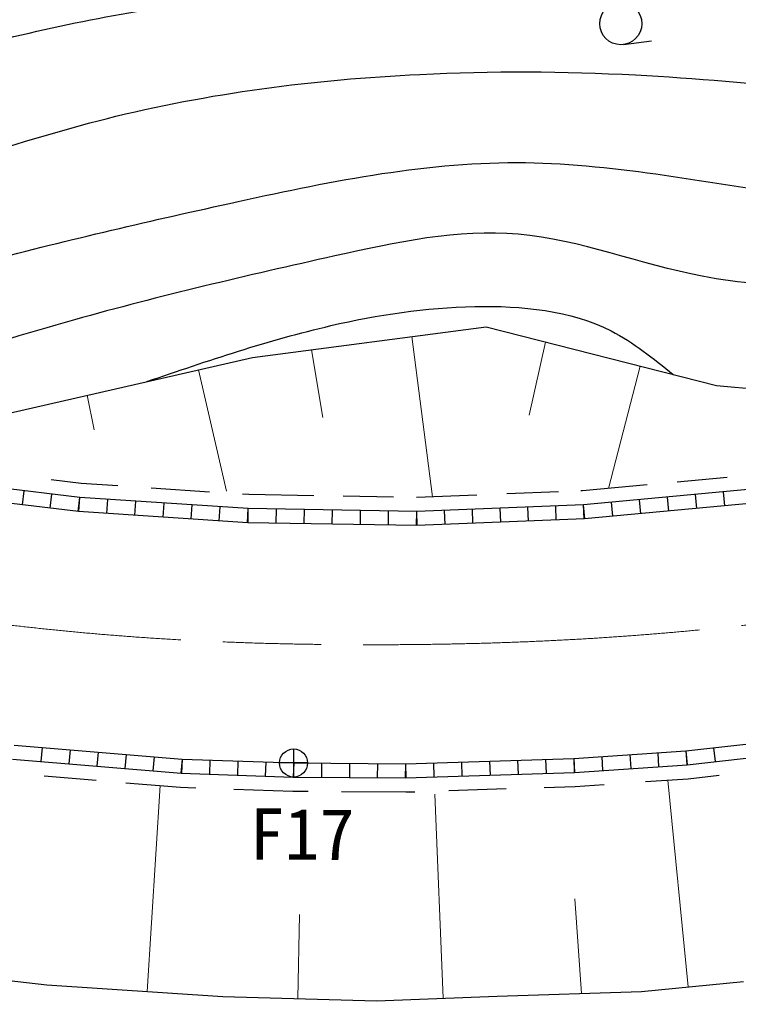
# Model space of a CAD drawing. Units: millimetres, scale not verified. Extents: x -55444348 to -54804348, y -162373295 to -162013295.
# Drawn here: x -55147900 to -55122299, y -162160474 to -162125416 of the extents above; entities that cross this region are included whole.
import ezdxf
from ezdxf.enums import TextEntityAlignment as Align

# ---------------------------------------------------------------- set-up
doc = ezdxf.new("R2010")
doc.units = ezdxf.units.MM
doc.header["$LTSCALE"] = 1000
doc.linetypes.add('CHAIN', pattern=[18.5, 12, -1.5, 3.5, -1.5])
for name, color, linetype, lineweight in [('M-BGD', 7, 'Continuous', 25), ('M-BMK', 2, 'CHAIN', 13), ('M-BMK-SRVR', 3, 'Continuous', 25)]:
    doc.layers.add(name, color=color, linetype=linetype, lineweight=lineweight)
doc.styles.add('ＭＳ ゴシック', font='')
doc.styles.get('ＭＳ ゴシック').set_extended_font_data('MS Gothic')

msp = doc.modelspace()

# ---------------------------------------------------------------- linework, layer by layer
at = {"layer": 'M-BGD'}
for p, q in [((-55126388, -162126303), (-55125397, -162126171)), ((-55139605, -162137453), (-55131282, -162136365)), ((-55131282, -162136365), (-55123080, -162138459)), ((-55153164, -162140555), (-55139605, -162137453)), ((-55123080, -162138459), (-55119512, -162138783)), ((-55145760, -162142447), (-55151704, -162141729)), ((-55145713, -162141949), (-55146778, -162141820)), ((-55122700, -162141731), (-55124475, -162141897)), ((-55145806, -162142945), (-55151767, -162142226)), ((-55145806, -162142945), (-55151767, -162142226)), ((-55147801, -162142704), (-55147741, -162142208)), ((-55144402, -162142036), (-55145713, -162141949)), ((-55141137, -162142252), (-55143214, -162142114)), ((-55128701, -162142245), (-55130545, -162142317)), ((-55127845, -162142212), (-55127913, -162142214)), ((-55125541, -162141997), (-55127845, -162142212)), ((-55121832, -162142153), (-55127812, -162142711)), ((-55122782, -162142743), (-55122829, -162142246)), ((-55146810, -162142824), (-55146751, -162142327)), ((-55145820, -162142943), (-55145760, -162142447)), ((-55145793, -162142946), (-55145760, -162142447)), ((-55139756, -162142844), (-55145760, -162142447)), ((-55144792, -162143012), (-55144759, -162142513)), ((-55143792, -162143078), (-55143759, -162142579)), ((-55139736, -162142344), (-55139964, -162142329)), ((-55137423, -162142382), (-55139736, -162142344)), ((-55134582, -162142429), (-55136374, -162142400)), ((-55131617, -162142359), (-55133761, -162142442)), ((-55125772, -162143023), (-55125819, -162142525)), ((-55124776, -162142929), (-55124822, -162142432)), ((-55123779, -162142836), (-55123826, -162142339)), ((-55139777, -162143344), (-55145806, -162142945)), ((-55139777, -162143344), (-55145806, -162142945)), ((-55142791, -162143144), (-55142758, -162142645)), ((-55141790, -162143211), (-55141757, -162142712)), ((-55140790, -162143277), (-55140757, -162142778)), ((-55139789, -162143343), (-55139756, -162142844)), ((-55139764, -162143344), (-55139756, -162142844)), ((-55133756, -162142943), (-55139756, -162142844)), ((-55138764, -162143361), (-55138756, -162142861)), ((-55137764, -162143377), (-55137756, -162142877)), ((-55136764, -162143393), (-55136756, -162142893)), ((-55135764, -162143410), (-55135756, -162142910)), ((-55134764, -162143426), (-55134756, -162142926)), ((-55133764, -162143443), (-55133756, -162142943)), ((-55127812, -162142711), (-55133756, -162142943)), ((-55133736, -162143442), (-55133756, -162142943)), ((-55132746, -162143404), (-55132765, -162142904)), ((-55131755, -162143365), (-55131774, -162142865)), ((-55130764, -162143326), (-55130784, -162142827)), ((-55129774, -162143288), (-55129793, -162142788)), ((-55128783, -162143249), (-55128803, -162142749)), ((-55127766, -162143209), (-55127812, -162142711)), ((-55127793, -162143210), (-55127812, -162142711)), ((-55121775, -162142649), (-55127779, -162143210)), ((-55121775, -162142649), (-55127779, -162143210)), ((-55126769, -162143116), (-55126816, -162142618)), ((-55127779, -162143210), (-55133750, -162143443)), ((-55127779, -162143210), (-55133750, -162143443)), ((-55133750, -162143443), (-55139777, -162143344)), ((-55133750, -162143443), (-55139777, -162143344)), ((-55124172, -162151476), (-55118207, -162150798)), ((-55124172, -162151476), (-55118207, -162150798)), ((-55148098, -162151277), (-55142114, -162151773)), ((-55148098, -162151277), (-55142114, -162151773)), ((-55147101, -162151360), (-55147142, -162151858)), ((-55124127, -162151974), (-55118142, -162151294)), ((-55123178, -162151363), (-55123122, -162151860)), ((-55146104, -162151442), (-55146145, -162151941)), ((-55145106, -162151525), (-55145147, -162152023)), ((-55144109, -162151608), (-55144150, -162152106)), ((-55143111, -162151690), (-55143153, -162152189)), ((-55128163, -162151743), (-55124172, -162151476)), ((-55128163, -162151743), (-55124172, -162151476)), ((-55127166, -162151676), (-55127132, -162152175)), ((-55126168, -162151610), (-55126134, -162152109)), ((-55125170, -162151543), (-55125137, -162152042)), ((-55124172, -162151476), (-55124139, -162151975)), ((-55124172, -162151476), (-55124116, -162151973)), ((-55148151, -162151774), (-55142143, -162152272)), ((-55142114, -162151773), (-55142155, -162152271)), ((-55142114, -162151773), (-55142131, -162152273)), ((-55142114, -162151773), (-55138143, -162151908)), ((-55142114, -162151773), (-55138143, -162151908)), ((-55141121, -162151807), (-55141138, -162152306)), ((-55140128, -162151840), (-55140145, -162152340)), ((-55139135, -162151874), (-55139152, -162152374)), ((-55138135, -162151908), (-55138160, -162152407)), ((-55138143, -162151908), (-55138147, -162152408)), ((-55138143, -162151908), (-55134159, -162151941)), ((-55138143, -162151908), (-55134159, -162151941)), ((-55137147, -162151916), (-55137151, -162152416)), ((-55136151, -162151924), (-55136155, -162152424)), ((-55135155, -162151933), (-55135159, -162152433)), ((-55134159, -162151941), (-55134163, -162152441)), ((-55134159, -162151941), (-55128163, -162151743)), ((-55134159, -162151941), (-55128163, -162151743)), ((-55134159, -162151941), (-55134142, -162152441)), ((-55133159, -162151908), (-55133143, -162152408)), ((-55132160, -162151875), (-55132144, -162152375)), ((-55131161, -162151842), (-55131145, -162152342)), ((-55130162, -162151809), (-55130145, -162152309)), ((-55129163, -162151776), (-55129146, -162152276)), ((-55128163, -162151743), (-55128147, -162152243)), ((-55128163, -162151743), (-55128130, -162152242)), ((-55128138, -162152243), (-55124127, -162151974)), ((-55147033, -162152369), (-55145177, -162152522)), ((-55142143, -162152272), (-55138153, -162152408)), ((-55138153, -162152408), (-55134153, -162152441)), ((-55134153, -162152441), (-55128138, -162152243)), ((-55124082, -162152472), (-55122981, -162152347)), ((-55144119, -162152610), (-55142172, -162152771)), ((-55142172, -162152771), (-55141625, -162152790)), ((-55129217, -162152779), (-55128113, -162152742)), ((-55128113, -162152742), (-55127076, -162152673)), ((-55125603, -162152574), (-55124082, -162152472)), ((-55140271, -162152836), (-55138164, -162152907)), ((-55138164, -162152907), (-55137622, -162152912)), ((-55136438, -162152922), (-55134146, -162152942)), ((-55134146, -162152942), (-55133818, -162152931)), ((-55132613, -162152891), (-55130574, -162152823)), ((-55153062, -162159131), (-55146934, -162159813)), ((-55125745, -162160051), (-55122110, -162159701)), ((-55146934, -162159813), (-55140664, -162160227)), ((-55130885, -162160219), (-55125745, -162160051)), ((-55140664, -162160227), (-55135193, -162160390)), ((-55135193, -162160390), (-55130885, -162160219))]:
    msp.add_line(p, q, dxfattribs=at)
at = {"layer": 'M-BGD', "lineweight": 13}
for p, q in [((-55133192, -162142420), (-55133927, -162136711)), ((-55129167, -162136905), (-55129754, -162139510)), ((-55137502, -162137178), (-55137100, -162139589)), ((-55140536, -162142220), (-55141526, -162137892)), ((-55126920, -162142125), (-55125799, -162137765)), ((-55145490, -162138799), (-55145252, -162140035)), ((-55142890, -162152712), (-55143358, -162160050)), ((-55124811, -162152521), (-55124082, -162159891)), ((-55133109, -162153020), (-55132816, -162160296)), ((-55127884, -162160121), (-55128118, -162156753)), ((-55137986, -162160307), (-55137937, -162157303))]:
    msp.add_line(p, q, dxfattribs=at)
at = {"layer": 'M-BGD'}
msp.add_circle((-55126487, -162125559), 750, dxfattribs=at)
for points, knots in [([(-55162315, -162126273), (-55159526, -162125457), (-55156737, -162124641), (-55153911, -162123961), (-55150160, -162123058), (-55146343, -162122395), (-55142505, -162122042), (-55137785, -162121608), (-55133033, -162121641), (-55128293, -162121560), (-55124750, -162121499), (-55121213, -162121375), (-55117665, -162121353), (-55113918, -162121330), (-55110159, -162121419), (-55106443, -162121067), (-55102988, -162120740), (-55099570, -162120031), (-55096152, -162119321)], [0, 0, 0, 0, 1, 1, 1, 2, 2, 2, 3, 3, 3, 4, 4, 4, 5, 5, 5, 6, 6, 6, 6]), ([(-55161578, -162129591), (-55158269, -162128691), (-55154961, -162127791), (-55151635, -162126915), (-55148749, -162126156), (-55145850, -162125414), (-55142909, -162125007), (-55139050, -162124472), (-55135119, -162124512), (-55131205, -162124386), (-55126787, -162124243), (-55122389, -162123888), (-55117982, -162123938), (-55114732, -162123974), (-55111477, -162124230), (-55108228, -162124137), (-55105386, -162124056), (-55102548, -162123707), (-55099747, -162123197), (-55097919, -162122864), (-55096106, -162122462), (-55094294, -162122061)], [0, 0, 0, 0, 1, 1, 1, 2, 2, 2, 3, 3, 3, 4, 4, 4, 5, 5, 5, 6, 6, 6, 7, 7, 7, 7]), ([(-55160261, -162133111), (-55158204, -162132679), (-55156147, -162132247), (-55154120, -162131699), (-55150999, -162130855), (-55147950, -162129735), (-55144814, -162128944), (-55141169, -162128025), (-55137406, -162127548), (-55133644, -162127364), (-55131081, -162127239), (-55128519, -162127249), (-55125959, -162127386), (-55121685, -162127614), (-55117419, -162128193), (-55113150, -162128148), (-55110083, -162128116), (-55107013, -162127761), (-55103968, -162127307), (-55101071, -162126874), (-55098195, -162126351), (-55095320, -162125828)], [0, 0, 0, 0, 1, 1, 1, 2, 2, 2, 3, 3, 3, 4, 4, 4, 5, 5, 5, 6, 6, 6, 7, 7, 7, 7]), ([(-55157965, -162136594), (-55155098, -162135730), (-55152230, -162134867), (-55149344, -162134099), (-55146397, -162133314), (-55143431, -162132627), (-55140429, -162131965), (-55137043, -162131218), (-55133612, -162130501), (-55130191, -162130509), (-55126887, -162130517), (-55123592, -162131201), (-55120271, -162131656), (-55117001, -162132103), (-55113706, -162132329), (-55110449, -162132057), (-55107833, -162131838), (-55105242, -162131299), (-55102646, -162130830), (-55100588, -162130457), (-55098526, -162130129), (-55096465, -162129800)], [0, 0, 0, 0, 1, 1, 1, 2, 2, 2, 3, 3, 3, 4, 4, 4, 5, 5, 5, 6, 6, 6, 7, 7, 7, 7]), ([(-55098437, -162133646), (-55101579, -162134219), (-55104722, -162134791), (-55107885, -162134940), (-55110403, -162135059), (-55112933, -162134908), (-55115476, -162134906), (-55118194, -162134904), (-55120926, -162135071), (-55123583, -162134562), (-55125784, -162134140), (-55127933, -162133254), (-55130136, -162133062), (-55132292, -162132874), (-55134500, -162133352), (-55136671, -162133836), (-55139822, -162134539), (-55142896, -162135256), (-55145947, -162136113), (-55149475, -162137104), (-55152973, -162138282), (-55156471, -162139461)], [0, 0, 0, 0, 1, 1, 1, 2, 2, 2, 3, 3, 3, 4, 4, 4, 5, 5, 5, 6, 6, 6, 7, 7, 7, 7]), ([(-55143371, -162138314), (-55141201, -162137574), (-55139030, -162136834), (-55136815, -162136321), (-55135144, -162135934), (-55133447, -162135675), (-55131690, -162135640), (-55130013, -162135605), (-55128282, -162135774), (-55126832, -162136511), (-55126037, -162136916), (-55125326, -162137491), (-55124615, -162138067)], [0, 0, 0, 0, 1, 1, 1, 2, 2, 2, 3, 3, 3, 4, 4, 4, 4]), ([(-55264553, -162137444), (-55261616, -162136934), (-55258678, -162136423), (-55255756, -162136549), (-55252067, -162136708), (-55248403, -162137881), (-55244956, -162139366), (-55241355, -162140916), (-55237991, -162142806), (-55234525, -162144563), (-55231840, -162145925), (-55229095, -162147206), (-55226232, -162148125), (-55220768, -162149878), (-55214872, -162150310), (-55209501, -162152211), (-55205949, -162153468), (-55202626, -162155368), (-55199241, -162157157), (-55197770, -162157934), (-55196287, -162158690), (-55194938, -162159603), (-55193029, -162160893), (-55191388, -162162495), (-55189481, -162163988), (-55187165, -162165800), (-55184457, -162167451), (-55181666, -162167325), (-55180866, -162167289), (-55180060, -162167107), (-55179252, -162167004), (-55177629, -162166798), (-55176002, -162166912), (-55174363, -162166815), (-55172497, -162166705), (-55170616, -162166322), (-55168805, -162166460), (-55165916, -162166680), (-55163206, -162168227), (-55160427, -162169415), (-55157595, -162170627), (-55154691, -162171467), (-55151833, -162172265), (-55149304, -162172972), (-55146811, -162173646), (-55143876, -162173204), (-55141383, -162172828), (-55138572, -162171645), (-55137075, -162172928), (-55136280, -162173609), (-55135856, -162174986), (-55135513, -162176188), (-55135454, -162176396), (-55135397, -162176598), (-55135413, -162176804), (-55135430, -162177033), (-55135537, -162177266), (-55135515, -162177489), (-55135501, -162177624), (-55135440, -162177754), (-55135379, -162177885)], [0, 0, 0, 0, 1, 1, 1, 2, 2, 2, 3, 3, 3, 4, 4, 4, 5, 5, 5, 6, 6, 6, 7, 7, 7, 8, 8, 8, 9, 9, 9, 10, 10, 10, 11, 11, 11, 12, 12, 12, 13, 13, 13, 14, 14, 14, 15, 15, 15, 16, 16, 16, 17, 17, 17, 18, 18, 18, 19, 19, 19, 20, 20, 20, 20])]:
    msp.add_open_spline(points, degree=3, knots=knots, dxfattribs=at)
at = {"layer": 'M-BMK'}
msp.add_open_spline([(-55105479, -162143964), (-55106325, -162144174), (-55107172, -162144383), (-55108020, -162144582), (-55108887, -162144785), (-55109757, -162144978), (-55110627, -162145163), (-55111498, -162145349), (-55112370, -162145528), (-55113246, -162145692), (-55113507, -162145741), (-55113770, -162145789), (-55114032, -162145836), (-55114294, -162145883), (-55114556, -162145929), (-55114819, -162145975), (-55115081, -162146020), (-55115344, -162146064), (-55115607, -162146108), (-55117342, -162146395), (-55119083, -162146644), (-55120828, -162146855), (-55123249, -162147147), (-55125679, -162147366), (-55128113, -162147503), (-55130574, -162147641), (-55133039, -162147697), (-55135505, -162147694), (-55138281, -162147691), (-55141057, -162147615), (-55143824, -162147414), (-55146404, -162147226), (-55148975, -162146931), (-55151538, -162146574), (-55153730, -162146270), (-55155915, -162145921), (-55158089, -162145510), (-55160265, -162145098), (-55162429, -162144625), (-55164575, -162144078), (-55166377, -162143620), (-55168166, -162143110), (-55169942, -162142559), (-55172415, -162141793), (-55174864, -162140948), (-55177284, -162140030), (-55179108, -162139339), (-55180917, -162138606), (-55182716, -162137850), (-55184920, -162136924), (-55187111, -162135963), (-55189243, -162134885), (-55190291, -162134355), (-55191325, -162133796), (-55192350, -162133223), (-55192521, -162133127), (-55192692, -162133031), (-55192862, -162132935), (-55193032, -162132839), (-55193203, -162132742), (-55193373, -162132645), (-55193543, -162132548), (-55193713, -162132451), (-55193882, -162132353), (-55194527, -162131982), (-55195168, -162131605), (-55195807, -162131224), (-55196447, -162130842), (-55197084, -162130458), (-55197718, -162130069), (-55198331, -162129692), (-55198942, -162129310), (-55199553, -162128929)], degree=3, knots=[0, 0, 0, 0, 1, 1, 1, 2, 2, 2, 3, 3, 3, 4, 4, 4, 5, 5, 5, 6, 6, 6, 7, 7, 7, 8, 8, 8, 9, 9, 9, 10, 10, 10, 11, 11, 11, 12, 12, 12, 13, 13, 13, 14, 14, 14, 15, 15, 15, 16, 16, 16, 17, 17, 17, 18, 18, 18, 19, 19, 19, 20, 20, 20, 21, 21, 21, 22, 22, 22, 23, 23, 23, 24, 24, 24, 24], dxfattribs=at)
at = {"layer": 'M-BMK-SRVR'}
for p, q in [((-55138143, -162151408), (-55138143, -162152408)), ((-55137643, -162151908), (-55138643, -162151908))]:
    msp.add_line(p, q, dxfattribs=at)
msp.add_circle((-55138143, -162151908), 500, dxfattribs=at)

# ---------------------------------------------------------------- texts
at = {"layer": 'M-BMK-SRVR', "style": 'ＭＳ ゴシック'}
msp.add_text('F17', height=1833, rotation=359.9, dxfattribs=at).set_placement((-55139715, -162155905), align=Align.BOTTOM_LEFT)

doc.saveas('drawing.dxf')
